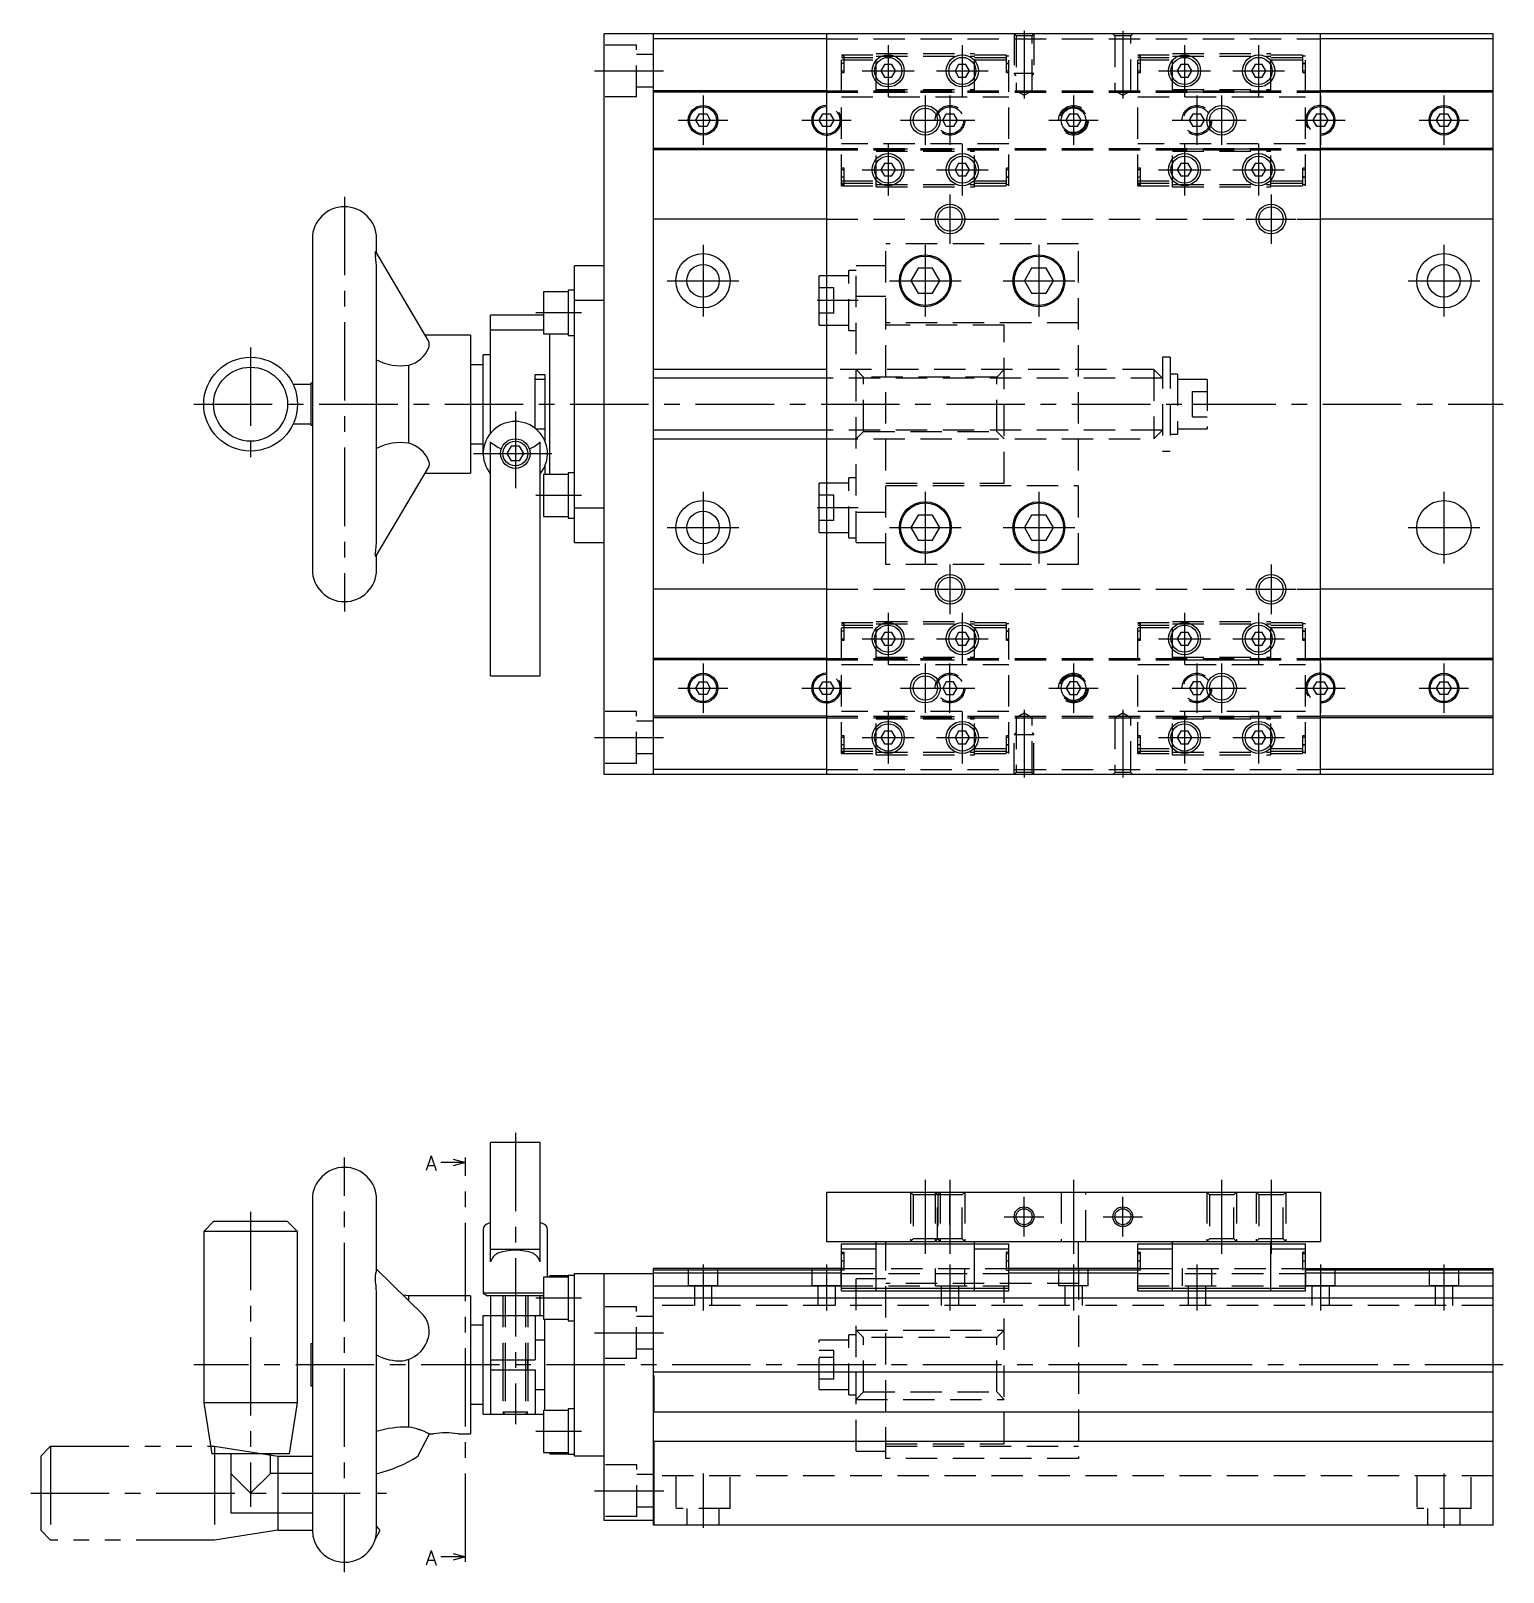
# Model space of a CAD drawing. Extents: x -2 to 505, y -8 to 320.
# Drawn here: x 206.9 to 505, y 8 to 320.2 of the extents above; entities that cross this region are included whole.
import ezdxf

# ---------------------------------------------------------------- set-up
doc = ezdxf.new("R2010")
doc.units = 0
doc.header["$LTSCALE"] = 0.5
for name, pattern in [('CENTER', [50.8, 31.75, -6.35, 6.35, -6.35]), ('DASHED', [19.05, 12.7, -6.35]), ('PHANTOM', [63.5, 31.75, -6.35, 6.35, -6.35, 6.35, -6.35])]:
    doc.linetypes.add(name, pattern=pattern)
for name, color, linetype in [('MSM_CENTER', 1, 'CENTER'), ('MSM_CONTINUOUS', 7, 'CONTINUOUS'), ('MSM_DASHED', 4, 'DASHED'), ('MSM_IMAGINARY', 6, 'PHANTOM'), ('MSM_NARROW', 5, 'CONTINUOUS'), ('MSM_PART_NUMBER', 7, 'CONTINUOUS')]:
    doc.layers.add(name, color=color, linetype=linetype)
doc.styles.get("Standard").update_dxf_attribs({"font": 'txt.shx', "height": 3, "bigfont": 'bigfont.shx'})

msp = doc.modelspace()

# ---------------------------------------------------------------- linework, layer by layer
at = {"layer": 'MSM_CENTER'}
for p, q in [((408, 320.2), (408, 306.52)), ((428, 320.2), (428, 306.52)), ((380.5, 317.33), (380.5, 306.83)), ((395.5, 317.33), (395.5, 306.83)), ((440.5, 317.33), (440.5, 306.83)), ((455.5, 317.33), (455.5, 306.83)), ((371.58, 313.58), (371.03, 313.58)), ((404.98, 313.58), (404.43, 313.58)), ((431.58, 313.58), (431.03, 313.58)), ((464.98, 313.58), (464.43, 313.58)), ((321, 312.08), (335, 312.08)), ((375.25, 312.08), (385.75, 312.08)), ((390.25, 312.08), (400.75, 312.08)), ((435.25, 312.08), (445.75, 312.08)), ((450.25, 312.08), (460.75, 312.08)), ((343, 307.08), (343, 297.08)), ((368, 307.08), (368, 297.08)), ((388, 307.08), (388, 297.08)), ((393, 307.08), (393, 297.08)), ((418, 307.08), (418, 297.08)), ((443, 307.08), (443, 297.08)), ((448, 307.08), (448, 297.08)), ((468, 307.08), (468, 297.08)), ((493, 307.08), (493, 297.08)), ((338, 302.08), (348, 302.08)), ((363, 302.08), (373, 302.08)), ((383, 302.08), (398, 302.08)), ((413, 302.08), (423, 302.08)), ((438, 302.08), (453, 302.08)), ((463, 302.08), (473, 302.08)), ((488, 302.08), (498, 302.08)), ((380.5, 297.33), (380.5, 286.83)), ((395.5, 297.33), (395.5, 286.83)), ((440.5, 297.33), (440.5, 286.83)), ((455.5, 297.33), (455.5, 286.83)), ((371.58, 290.58), (371.03, 290.58)), ((375.25, 292.08), (385.75, 292.08)), ((390.25, 292.08), (400.75, 292.08)), ((404.98, 290.58), (404.43, 290.58)), ((431.58, 290.58), (431.03, 290.58)), ((435.25, 292.08), (445.75, 292.08)), ((450.25, 292.08), (460.75, 292.08)), ((464.98, 290.58), (464.43, 290.58)), ((270.4, 286.58), (270.4, 202.58)), ((393, 287.08), (393, 277.08)), ((458, 287.08), (458, 277.08)), ((388, 282.08), (398, 282.08)), ((453, 282.08), (463, 282.08)), ((343, 276.83), (343, 262.33)), ((388, 276.83), (388, 262.33)), ((411, 276.83), (411, 262.33)), ((493, 276.83), (493, 262.33)), ((335.75, 269.58), (350.25, 269.58)), ((380.75, 269.58), (395.25, 269.58)), ((403.75, 269.58), (418.25, 269.58)), ((485.75, 269.58), (500.25, 269.58)), ((374.38, 265.58), (366.13, 265.58)), ((318.41, 263.08), (309.15, 263.08)), ((251.4, 256.08), (251.4, 233.08)), ((239.9, 244.58), (505, 244.58)), ((305, 243.08), (305, 227.58)), ((296.5, 234.58), (314, 234.58)), ((318.41, 226.08), (309.15, 226.08)), ((343, 226.83), (343, 212.33)), ((388, 226.83), (388, 212.33)), ((411, 226.83), (411, 212.33)), ((493, 226.83), (493, 212.33)), ((374.38, 223.58), (366.13, 223.58)), ((335.75, 219.58), (350.25, 219.58)), ((380.75, 219.58), (395.25, 219.58)), ((403.75, 219.58), (418.25, 219.58)), ((485.75, 219.58), (500.25, 219.58)), ((393, 212.08), (393, 202.08)), ((458, 212.08), (458, 202.08)), ((388, 207.08), (398, 207.08)), ((453, 207.08), (463, 207.08)), ((380.5, 202.33), (380.5, 191.83)), ((395.5, 202.33), (395.5, 191.83)), ((440.5, 202.33), (440.5, 191.83)), ((455.5, 202.33), (455.5, 191.83)), ((371.58, 198.58), (371.03, 198.58)), ((375.25, 197.08), (385.75, 197.08)), ((390.25, 197.08), (400.75, 197.08)), ((404.98, 198.58), (404.43, 198.58)), ((431.58, 198.58), (431.03, 198.58)), ((435.25, 197.08), (445.75, 197.08)), ((450.25, 197.08), (460.75, 197.08)), ((464.98, 198.58), (464.43, 198.58)), ((343, 192.08), (343, 182.08)), ((368, 192.08), (368, 182.08)), ((388, 192.08), (388, 182.08)), ((393, 182.08), (393, 192.08)), ((418, 192.08), (418, 182.08)), ((443, 192.08), (443, 182.08)), ((448, 192.08), (448, 182.08)), ((468, 192.08), (468, 182.08)), ((493, 192.08), (493, 182.08)), ((338, 187.08), (348, 187.08)), ((363, 187.08), (373, 187.08)), ((383, 187.08), (398, 187.08)), ((413, 187.08), (423, 187.08)), ((438, 187.08), (453, 187.08)), ((463, 187.08), (473, 187.08)), ((488, 187.08), (498, 187.08)), ((380.5, 182.33), (380.5, 171.83)), ((395.5, 182.33), (395.5, 171.83)), ((408, 182.64), (408, 168.96)), ((428, 182.64), (428, 168.96)), ((440.5, 182.33), (440.5, 171.83)), ((455.5, 182.33), (455.5, 171.83)), ((321, 177.08), (335, 177.08)), ((371.58, 175.58), (371.03, 175.58)), ((375.25, 177.08), (385.75, 177.08)), ((390.25, 177.08), (400.75, 177.08)), ((404.98, 175.58), (404.43, 175.58)), ((431.58, 175.58), (431.03, 175.58)), ((435.25, 177.08), (445.75, 177.08)), ((450.25, 177.08), (460.75, 177.08)), ((464.98, 175.58), (464.43, 175.58)), ((305, 97), (305, 38)), ((270.4, 8), (270.4, 92)), ((294.9, 12.08), (294.9, 90)), ((388, 87.5), (388, 72.5)), ((393, 87.5), (393, 72.5)), ((418, 87.5), (418, 72.5)), ((448, 87.5), (448, 72.5)), ((458, 87.5), (458, 72.5)), ((408, 76), (408, 84)), ((428, 76), (428, 84)), ((251.4, 81), (251.4, 21.25)), ((404, 80), (412, 80)), ((424, 80), (432, 80)), ((343, 70.32), (343, 60.98)), ((368, 70.32), (368, 60.98)), ((371.58, 71), (371.03, 71)), ((393, 70.32), (393, 60.98)), ((404.98, 71), (404.43, 71)), ((418, 70.32), (418, 60.98)), ((431.58, 71), (431.03, 71)), ((443, 70.32), (443, 60.98)), ((464.98, 71), (464.43, 71)), ((468, 70.32), (468, 60.98)), ((493, 70.32), (493, 60.98)), ((318.41, 63.5), (309.15, 63.5)), ((321, 56.5), (335, 56.5)), ((505, 50), (239.9, 50)), ((318.41, 36.5), (309.15, 36.5)), ((343, 28), (343, 17)), ((493, 28), (493, 17)), ((206.9, 24), (278.9, 24)), ((321, 24.5), (335.05, 24.5))]:
    msp.add_line(p, q, dxfattribs=at)
at = {"layer": 'MSM_CONTINUOUS'}
for p, q in [((333, 319.58), (323, 319.58)), ((323, 169.58), (323, 319.58)), ((333, 169.58), (333, 319.58)), ((333, 319.53), (333.05, 319.53)), ((368, 318.58), (333, 318.58)), ((503, 319.58), (333.05, 319.58)), ((333.05, 319.58), (333.05, 319.53)), ((368, 319.58), (368, 169.58)), ((468, 169.58), (468, 319.58)), ((503, 318.58), (468, 318.58)), ((503, 169.58), (503, 319.58)), ((379.76, 313.36), (379.03, 312.08)), ((381.24, 313.36), (379.76, 313.36)), ((381.98, 312.08), (381.24, 313.36)), ((394.76, 313.36), (394.03, 312.08)), ((396.24, 313.36), (394.76, 313.36)), ((396.98, 312.08), (396.24, 313.36)), ((439.76, 313.36), (439.03, 312.08)), ((441.24, 313.36), (439.76, 313.36)), ((441.98, 312.08), (441.24, 313.36)), ((454.76, 313.36), (454.03, 312.08)), ((456.24, 313.36), (454.76, 313.36)), ((456.98, 312.08), (456.24, 313.36)), ((379.03, 312.08), (379.76, 310.8)), ((379.76, 310.8), (381.24, 310.8)), ((381.24, 310.8), (381.98, 312.08)), ((394.03, 312.08), (394.76, 310.8)), ((394.76, 310.8), (396.24, 310.8)), ((396.24, 310.8), (396.98, 312.08)), ((439.03, 312.08), (439.76, 310.8)), ((439.76, 310.8), (441.24, 310.8)), ((441.24, 310.8), (441.98, 312.08)), ((454.03, 312.08), (454.76, 310.8)), ((454.76, 310.8), (456.24, 310.8)), ((456.24, 310.8), (456.98, 312.08)), ((368, 308.08), (333, 308.08)), ((368, 307.78), (333, 307.78)), ((503, 308.08), (468, 308.08)), ((502.95, 307.78), (468, 307.78)), ((502.95, 296.08), (502.95, 308.08)), ((341.53, 302.08), (342.26, 303.36)), ((342.26, 303.36), (343.74, 303.36)), ((343.74, 303.36), (344.48, 302.08)), ((366.53, 302.08), (367.26, 303.36)), ((367.26, 303.36), (368, 303.36)), ((416.53, 302.08), (417.26, 303.36)), ((417.26, 303.36), (418.74, 303.36)), ((418.74, 303.36), (419.48, 302.08)), ((468, 303.36), (468.74, 303.36)), ((468.74, 303.36), (469.48, 302.08)), ((491.53, 302.08), (492.26, 303.36)), ((492.26, 303.36), (493.74, 303.36)), ((493.74, 303.36), (494.48, 302.08)), ((342.26, 300.8), (341.53, 302.08)), ((343.74, 300.8), (342.26, 300.8)), ((344.48, 302.08), (343.74, 300.8)), ((367.26, 300.8), (366.53, 302.08)), ((368, 300.8), (367.26, 300.8)), ((417.26, 300.8), (416.53, 302.08)), ((418.74, 300.8), (417.26, 300.8)), ((419.48, 302.08), (418.74, 300.8)), ((468.74, 300.8), (468, 300.8)), ((469.48, 302.08), (468.74, 300.8)), ((492.26, 300.8), (491.53, 302.08)), ((493.74, 300.8), (492.26, 300.8)), ((494.48, 302.08), (493.74, 300.8)), ((368, 296.38), (333, 296.38)), ((368, 296.08), (333, 296.08)), ((502.95, 296.38), (468, 296.38)), ((502.95, 296.08), (468, 296.08)), ((379.76, 293.36), (379.03, 292.08)), ((379.03, 292.08), (379.76, 290.8)), ((381.24, 293.36), (379.76, 293.36)), ((379.76, 290.8), (381.24, 290.8)), ((381.98, 292.08), (381.24, 293.36)), ((381.24, 290.8), (381.98, 292.08)), ((394.76, 293.36), (394.03, 292.08)), ((394.03, 292.08), (394.76, 290.8)), ((396.24, 293.36), (394.76, 293.36)), ((394.76, 290.8), (396.24, 290.8)), ((396.98, 292.08), (396.24, 293.36)), ((396.24, 290.8), (396.98, 292.08)), ((439.76, 293.36), (439.03, 292.08)), ((439.03, 292.08), (439.76, 290.8)), ((441.24, 293.36), (439.76, 293.36)), ((439.76, 290.8), (441.24, 290.8)), ((441.98, 292.08), (441.24, 293.36)), ((441.24, 290.8), (441.98, 292.08)), ((454.76, 293.36), (454.03, 292.08)), ((454.03, 292.08), (454.76, 290.8)), ((456.24, 293.36), (454.76, 293.36)), ((454.76, 290.8), (456.24, 290.8)), ((456.98, 292.08), (456.24, 293.36)), ((456.24, 290.8), (456.98, 292.08)), ((368, 282.08), (333, 282.08)), ((503, 282.08), (468, 282.08)), ((263.9, 278.08), (263.9, 211.08)), ((276.9, 275.18), (276.9, 278.08)), ((287.4, 257.44), (276.81, 275.34)), ((276.9, 217.11), (276.9, 272.05)), ((317, 216.58), (317, 272.58)), ((323, 272.58), (317, 272.58)), ((386.54, 272.12), (385.07, 269.58)), ((389.47, 272.12), (386.54, 272.12)), ((390.94, 269.58), (389.47, 272.12)), ((409.54, 272.12), (408.07, 269.58)), ((412.47, 272.12), (409.54, 272.12)), ((413.94, 269.58), (412.47, 272.12)), ((366.5, 260.58), (366.5, 270.58)), ((368, 270.58), (366.5, 270.58)), ((385.07, 269.58), (386.54, 267.04)), ((389.47, 267.04), (390.94, 269.58)), ((408.07, 269.58), (409.54, 267.04)), ((412.47, 267.04), (413.94, 269.58)), ((310.7, 267.33), (310.7, 258.83)), ((315.7, 267.33), (310.7, 267.33)), ((315.7, 267.68), (315.7, 258.48)), ((317, 267.68), (315.7, 267.68)), ((323, 265.6), (317, 265.6)), ((386.54, 267.04), (389.47, 267.04)), ((409.54, 267.04), (412.47, 267.04)), ((300, 238.74), (300, 262.58)), ((310.7, 262.58), (300, 262.58)), ((310.7, 259.55), (300, 259.55)), ((366.5, 260.58), (368, 260.58)), ((295.9, 258.58), (286.72, 258.58)), ((295.9, 258.58), (295.9, 230.58)), ((310.7, 258.83), (315.7, 258.83)), ((312, 230.33), (312, 258.83)), ((315.7, 258.48), (317, 258.48)), ((298.5, 234.58), (298.5, 254.58)), ((300, 254.58), (298.5, 254.58)), ((283.4, 252.48), (283.4, 236.69)), ((298.5, 252.58), (295.9, 252.58)), ((309, 239.71), (309, 250.58)), ((309, 250.58), (311, 250.58)), ((311, 250.58), (311, 237.08)), ((368, 251.58), (333, 251.58)), ((263.6, 248.58), (260.02, 248.58)), ((263.6, 248.83), (263.6, 240.33)), ((263.9, 248.83), (263.6, 248.83)), ((311, 249.58), (309, 249.58)), ((260.02, 240.58), (263.6, 240.58)), ((263.6, 240.33), (263.9, 240.33)), ((309.16, 239.58), (311, 239.58)), ((333, 237.58), (368, 237.58)), ((295.9, 236.58), (298.5, 236.58)), ((300, 189.58), (300, 236.92)), ((304.14, 236.08), (303.27, 234.58)), ((303.27, 234.58), (304.14, 233.08)), ((305.87, 236.08), (304.14, 236.08)), ((306.74, 234.58), (305.87, 236.08)), ((305.87, 233.08), (306.74, 234.58)), ((310, 189.58), (310, 236.92)), ((276.81, 213.83), (287.4, 231.73)), ((305.87, 233.08), (304.14, 233.08)), ((311, 232.08), (311, 230.33)), ((286.72, 230.58), (295.9, 230.58)), ((310.7, 230.33), (310.7, 221.83)), ((315.7, 230.33), (310.7, 230.33)), ((315.7, 230.68), (315.7, 221.48)), ((317, 230.68), (315.7, 230.68)), ((366.5, 218.58), (366.5, 228.58)), ((368, 228.58), (366.5, 228.58)), ((310.7, 221.83), (315.7, 221.83)), ((317, 223.56), (323, 223.56)), ((386.54, 222.12), (385.07, 219.58)), ((389.47, 222.12), (386.54, 222.12)), ((390.94, 219.58), (389.47, 222.12)), ((409.54, 222.12), (408.07, 219.58)), ((412.47, 222.12), (409.54, 222.12)), ((413.94, 219.58), (412.47, 222.12)), ((315.7, 221.48), (317, 221.48)), ((366.5, 218.58), (368, 218.58)), ((385.07, 219.58), (386.54, 217.04)), ((389.47, 217.04), (390.94, 219.58)), ((408.07, 219.58), (409.54, 217.04)), ((412.47, 217.04), (413.94, 219.58)), ((317, 216.58), (323, 216.58)), ((386.54, 217.04), (389.47, 217.04)), ((409.54, 217.04), (412.47, 217.04)), ((276.9, 211.08), (276.9, 213.99)), ((368, 207.08), (333, 207.08)), ((503, 207.08), (468, 207.08)), ((379.76, 198.36), (379.03, 197.08)), ((379.03, 197.08), (379.76, 195.8)), ((381.24, 198.36), (379.76, 198.36)), ((381.98, 197.08), (381.24, 198.36)), ((381.24, 195.8), (381.98, 197.08)), ((394.76, 198.36), (394.03, 197.08)), ((394.03, 197.08), (394.76, 195.8)), ((396.24, 198.36), (394.76, 198.36)), ((396.98, 197.08), (396.24, 198.36)), ((396.24, 195.8), (396.98, 197.08)), ((439.76, 198.36), (439.03, 197.08)), ((439.03, 197.08), (439.76, 195.8)), ((441.24, 198.36), (439.76, 198.36)), ((441.98, 197.08), (441.24, 198.36)), ((441.24, 195.8), (441.98, 197.08)), ((454.76, 198.36), (454.03, 197.08)), ((454.03, 197.08), (454.76, 195.8)), ((456.24, 198.36), (454.76, 198.36)), ((456.98, 197.08), (456.24, 198.36)), ((456.24, 195.8), (456.98, 197.08)), ((379.76, 195.8), (381.24, 195.8)), ((394.76, 195.8), (396.24, 195.8)), ((439.76, 195.8), (441.24, 195.8)), ((454.76, 195.8), (456.24, 195.8)), ((368, 193.08), (333, 193.08)), ((368, 192.78), (333, 192.78)), ((502.95, 193.08), (468, 193.08)), ((502.95, 192.78), (468, 192.78)), ((502.95, 181.08), (502.95, 193.08)), ((300, 189.58), (310, 189.58)), ((341.53, 187.08), (342.26, 188.36)), ((342.26, 188.36), (343.74, 188.36)), ((343.74, 188.36), (344.48, 187.08)), ((366.53, 187.08), (367.26, 188.36)), ((367.26, 188.36), (368, 188.36)), ((417.26, 188.36), (416.53, 187.08)), ((418.74, 188.36), (417.26, 188.36)), ((419.48, 187.08), (418.74, 188.36)), ((468, 188.36), (468.74, 188.36)), ((468.74, 188.36), (469.48, 187.08)), ((491.53, 187.08), (492.26, 188.36)), ((492.26, 188.36), (493.74, 188.36)), ((493.74, 188.36), (494.48, 187.08)), ((342.26, 185.8), (341.53, 187.08)), ((343.74, 185.8), (342.26, 185.8)), ((344.48, 187.08), (343.74, 185.8)), ((367.26, 185.8), (366.53, 187.08)), ((368, 185.8), (367.26, 185.8)), ((416.53, 187.08), (417.26, 185.8)), ((417.26, 185.8), (418.74, 185.8)), ((418.74, 185.8), (419.48, 187.08)), ((468.74, 185.8), (468, 185.8)), ((469.48, 187.08), (468.74, 185.8)), ((492.26, 185.8), (491.53, 187.08)), ((493.74, 185.8), (492.26, 185.8)), ((494.48, 187.08), (493.74, 185.8)), ((368, 181.38), (333, 181.38)), ((368, 181.08), (333, 181.08)), ((502.95, 181.38), (468, 181.38)), ((503, 181.08), (468, 181.08)), ((379.76, 178.36), (379.03, 177.08)), ((381.24, 178.36), (379.76, 178.36)), ((381.98, 177.08), (381.24, 178.36)), ((394.76, 178.36), (394.03, 177.08)), ((396.24, 178.36), (394.76, 178.36)), ((396.98, 177.08), (396.24, 178.36)), ((439.76, 178.36), (439.03, 177.08)), ((441.24, 178.36), (439.76, 178.36)), ((441.98, 177.08), (441.24, 178.36)), ((454.76, 178.36), (454.03, 177.08)), ((456.24, 178.36), (454.76, 178.36)), ((456.98, 177.08), (456.24, 178.36)), ((379.03, 177.08), (379.76, 175.8)), ((379.76, 175.8), (381.24, 175.8)), ((381.24, 175.8), (381.98, 177.08)), ((394.03, 177.08), (394.76, 175.8)), ((394.76, 175.8), (396.24, 175.8)), ((396.24, 175.8), (396.98, 177.08)), ((439.03, 177.08), (439.76, 175.8)), ((439.76, 175.8), (441.24, 175.8)), ((441.24, 175.8), (441.98, 177.08)), ((454.03, 177.08), (454.76, 175.8)), ((454.76, 175.8), (456.24, 175.8)), ((456.24, 175.8), (456.98, 177.08)), ((333, 169.58), (323, 169.58)), ((368, 170.58), (333, 170.58)), ((333.05, 169.63), (333, 169.63)), ((333.05, 169.63), (333.05, 169.58)), ((503, 169.58), (333.05, 169.58)), ((503, 170.58), (468, 170.58)), ((300, 70.86), (300, 95)), ((310, 95), (300, 95)), ((310, 70.86), (310, 95)), ((368, 85), (368, 75)), ((368, 85), (468, 85)), ((468, 85), (468, 75)), ((263.9, 83.5), (263.9, 16.5)), ((276.9, 69.17), (276.9, 83.5)), ((243.9, 79), (241.9, 77)), ((258.9, 79), (243.9, 79)), ((260.9, 77), (258.9, 79)), ((260.9, 77), (241.9, 77)), ((241.9, 77), (241.9, 42.33)), ((260.9, 42.33), (260.9, 77)), ((298.5, 77.37), (298.5, 64.5)), ((311.5, 67.75), (311.5, 77.37)), ((368, 75), (468, 75)), ((378.05, 65), (378.05, 75)), ((397.95, 65), (397.95, 75)), ((419, 69.5), (419, 75)), ((438.05, 65), (438.05, 75)), ((457.95, 65), (457.95, 75)), ((300, 73.42), (310, 73.42)), ((371.05, 74.5), (404.95, 74.5)), ((371.05, 65), (371.05, 74.5)), ((371.05, 73.5), (378.05, 73.5)), ((371.05, 72.8), (371.55, 72.8)), ((371.55, 72.5), (371.05, 72.5)), ((371.55, 69.2), (371.55, 72.8)), ((397.95, 73.5), (404.95, 73.5)), ((404.45, 69.2), (404.45, 72.8)), ((404.95, 72.8), (404.45, 72.8)), ((404.95, 72.5), (404.45, 72.5)), ((404.95, 65), (404.95, 74.5)), ((431.05, 65), (431.05, 74.5)), ((431.05, 74.5), (464.95, 74.5)), ((431.05, 73.5), (438.05, 73.5)), ((431.05, 72.8), (431.55, 72.8)), ((431.55, 72.5), (431.05, 72.5)), ((431.55, 69.2), (431.55, 72.8)), ((457.95, 73.5), (464.95, 73.5)), ((464.95, 72.8), (464.45, 72.8)), ((464.45, 69.2), (464.45, 72.8)), ((464.95, 72.5), (464.45, 72.5)), ((464.95, 65), (464.95, 74.5)), ((286.33, 60.15), (276.9, 69.35)), ((333, 17.5), (333, 69.5)), ((371.55, 69.5), (333, 69.5)), ((371.55, 69.2), (333, 69.2)), ((371.55, 69.2), (371.05, 69.2)), ((431.55, 69.5), (404.45, 69.5)), ((404.45, 69.2), (404.95, 69.2)), ((431.05, 69.2), (404.95, 69.2)), ((431.55, 69.2), (431.05, 69.2)), ((464.45, 69.5), (502.95, 69.5)), ((502.95, 69.2), (464.95, 69.2)), ((502.95, 63.5), (502.95, 69.5)), ((315.7, 67.75), (310.7, 67.75)), ((310.7, 67.75), (310.7, 59.25)), ((312, 67.75), (312, 68)), ((315.7, 68), (312, 68)), ((317, 68.1), (315.7, 68.1)), ((315.7, 68.1), (315.7, 58.9)), ((317, 68.5), (333, 68.5)), ((317, 31.5), (317, 68.5)), ((323, 18.5), (323, 68.5)), ((371.05, 68.55), (333, 68.55)), ((371.05, 65.95), (333, 65.95)), ((431.05, 68.55), (404.95, 68.55)), ((502.95, 68.55), (464.95, 68.55)), ((502.95, 65.95), (464.95, 65.95)), ((276.9, 16.62), (276.9, 64.2)), ((283.4, 64), (282.29, 64.1)), ((295.9, 64), (283.4, 64)), ((283.4, 64), (283.4, 63.01)), ((295.9, 64), (295.9, 36)), ((310.7, 64.5), (298.5, 64.5)), ((298.5, 64.5), (299.37, 64)), ((310.64, 64), (299.37, 64)), ((300, 64), (300, 40)), ((310, 60), (310, 64)), ((310.64, 64), (310.7, 64.04)), ((503, 63.5), (333, 63.5)), ((371.05, 65.5), (404.95, 65.5)), ((371.05, 65), (404.95, 65)), ((431.05, 65.5), (464.95, 65.5)), ((431.05, 65), (464.95, 65)), ((503, 17.5), (503, 63.5)), ((298.5, 60), (310.7, 60)), ((298.5, 40), (298.5, 60)), ((309, 60), (309, 51)), ((298.5, 58), (295.9, 58)), ((310.7, 59.25), (315.7, 59.25)), ((311, 40.75), (311, 59.25)), ((315.7, 58.9), (317, 58.9)), ((263.9, 54.25), (263.6, 54.25)), ((263.6, 54.25), (263.6, 45.75)), ((311, 55), (309, 55)), ((283.4, 51.06), (283.4, 37.38)), ((300, 51), (309, 51)), ((302.5, 51), (302.5, 49)), ((302.5, 51), (302.5, 49)), ((307.5, 49), (307.5, 51)), ((307.5, 51), (307.5, 49)), ((300, 49), (309, 49)), ((309, 49), (309, 40)), ((503, 48.5), (333, 48.5)), ((333.05, 47.81), (333, 47.81)), ((333.05, 47.81), (333.05, 40.5)), ((263.6, 45.75), (263.9, 45.75)), ((309, 45), (311, 45)), ((260.9, 42.33), (241.9, 42.33)), ((241.9, 42.33), (243.52, 32)), ((259.29, 32), (260.9, 42.33)), ((295.9, 42), (298.5, 42)), ((315.7, 40.75), (310.7, 40.75)), ((310.7, 40.75), (310.7, 32.25)), ((317, 41.1), (315.7, 41.1)), ((315.7, 41.1), (315.7, 31.9)), ((298.5, 40), (310.7, 40)), ((333, 40.5), (503, 40.5)), ((285.28, 31.49), (287.59, 36)), ((287.57, 36), (288.4, 36)), ((293.4, 36), (295.9, 36)), ((503, 34.5), (333, 34.5)), ((333.05, 34.5), (333.05, 17.5)), ((259.29, 32), (243.52, 32)), ((247.4, 32), (247.4, 20)), ((255.4, 28), (255.4, 32)), ((310.7, 32.25), (315.7, 32.25)), ((312, 32), (312, 32.25)), ((312, 32), (315.7, 32)), ((315.7, 31.9), (317, 31.9)), ((323, 31.5), (317, 31.5)), ((247.4, 28), (251.4, 24)), ((251.4, 24), (255.4, 28)), ((263.9, 28), (255.4, 28)), ((247.4, 20), (263.9, 20)), ((276.62, 14.6), (277.6, 16.51)), ((333, 18.5), (323, 18.5)), ((503, 17.5), (333, 17.5))]:
    msp.add_line(p, q, dxfattribs=at)
for centre, radius in [((380.5, 312.08), 3.25), ((395.5, 312.08), 3.25), ((440.5, 312.08), 3.25), ((455.5, 312.08), 3.25), ((380.5, 312.08), 2.75), ((395.5, 312.08), 2.75), ((440.5, 312.08), 2.75), ((455.5, 312.08), 2.75), ((343, 302.08), 3), ((343, 302.08), 2.75), ((388, 302.08), 2.46), ((418, 302.08), 2.5), ((448, 302.08), 2.46), ((493, 302.08), 3), ((493, 302.08), 2.75), ((380.5, 292.08), 3.25), ((380.5, 292.08), 2.75), ((395.5, 292.08), 3.25), ((395.5, 292.08), 2.75), ((440.5, 292.08), 3.25), ((440.5, 292.08), 2.75), ((455.5, 292.08), 3.25), ((455.5, 292.08), 2.75), ((393, 282.08), 2.46), ((458, 282.08), 2.46), ((343, 269.58), 5.5), ((388, 269.58), 5.25), ((411, 269.58), 5.25), ((493, 269.58), 5.5), ((343, 269.58), 3.3), ((388, 269.58), 5), ((411, 269.58), 5), ((493, 269.58), 3.3), ((251.4, 244.58), 9.5), ((251.4, 244.58), 7.5), ((305, 234.58), 3), ((305, 234.58), 2.5), ((343, 219.58), 5.5), ((388, 219.58), 5.25), ((411, 219.58), 5.25), ((493, 219.58), 5.5), ((343, 219.58), 3.3), ((388, 219.58), 5), ((411, 219.58), 5), ((393, 207.08), 2.46), ((458, 207.08), 2.46), ((380.5, 197.08), 3.25), ((380.5, 197.08), 2.75), ((395.5, 197.08), 3.25), ((395.5, 197.08), 2.75), ((440.5, 197.08), 3.25), ((440.5, 197.08), 2.75), ((455.5, 197.08), 3.25), ((455.5, 197.08), 2.75), ((343, 187.08), 3), ((343, 187.08), 2.75), ((388, 187.08), 2.46), ((418, 187.08), 2.5), ((448, 187.08), 2.46), ((493, 187.08), 3), ((493, 187.08), 2.75), ((380.5, 177.08), 3.25), ((380.5, 177.08), 2.75), ((395.5, 177.08), 3.25), ((395.5, 177.08), 2.75), ((440.5, 177.08), 3.25), ((440.5, 177.08), 2.75), ((455.5, 177.08), 3.25), ((455.5, 177.08), 2.75), ((408, 80), 1.62), ((428, 80), 1.62)]:
    msp.add_circle(centre, radius, dxfattribs=at)
for centre, radius, start, end in [((368, 302.08), 3, 90, 270), ((368, 302.08), 2.75, 90, 270), ((468, 302.08), 3, 270, 90), ((468, 302.08), 2.75, 270, 90), ((270.4, 278.08), 6.5, 0, 180), ((276.73, 275.35), 0.105, 119.5237, 192.7518), ((280.44, 275.25), 3.82, 178.9565, 191.624), ((276.68, 275.3), 0.137, 15.5371, 88.8315), ((260.48, 271.94), 16.42, 0.3761, 8.9123), ((285.76, 256.64), 1.82, 339.2395, 26.0668), ((281.74, 262.71), 10.36, 242.071, 279.2121), ((281.84, 258.39), 6.12, 284.838, 336.9554), ((305, 234.58), 6.5, 320.2849, 219.7151), ((281.78, 226.27), 10.54, 81.1232, 117.5922), ((281.83, 230.79), 6.1, 23.179, 75.0593), ((304.86, 242.19), 7.17, 227.3401, 247.8909), ((305.15, 242.19), 7.17, 292.1091, 312.6599), ((285.93, 232.5), 1.66, 332.1502, 24.6074), ((254.97, 217.58), 21.94, 350.9015, 358.8001), ((277.22, 213.98), 0.605, 166.8529, 201.0635), ((276.69, 213.89), 0.132, 255.0898, 332.3351), ((270.4, 211.08), 6.5, 180, 0), ((368, 187.08), 3, 90, 270), ((368, 187.08), 2.75, 90, 270), ((468, 187.08), 3, 270, 90), ((468, 187.08), 2.75, 270, 90), ((270.4, 83.5), 6.5, 0, 180), ((299.8, 77.37), 1.3, 104.5706, 180), ((305, 57.36), 21.97, 103.1548, 104.5706), ((305, 57.36), 21.97, 75.4294, 76.8452), ((310.2, 77.37), 1.3, 0, 75.4294), ((302.72, 70.07), 2.83, 117.0443, 163.788), ((305.01, 62.46), 10.74, 70.5029, 109.4376), ((307.36, 70.14), 2.74, 15.2925, 63.2952), ((274.1, 69.44), 2.82, 337.8795, 354.6284), ((279.54, 67.64), 2.93, 165.4627, 189.7259), ((252.62, 63.65), 24.29, 1.2949, 8.2757), ((282.5, 56.82), 5.07, 337.2192, 41.0113), ((281.37, 56.95), 6.18, 277.675, 340.2091), ((281.53, 60.2), 9.39, 240.4048, 274.0424), ((282.9, 16.83), 20.56, 88.5832, 106.9784), ((281.14, 23.5), 14.07, 62.7193, 80.7314), ((281.33, 24.14), 13.41, 62.2393, 81.0895), ((290.9, 22.22), 14, 79.7135, 100.2865), ((270.49, 54.75), 27.56, 283.4615, 302.4639), ((270.4, 16.5), 6.5, 180, 342.9891), ((269.43, 16.64), 7.48, 344.0942, 359.8778), ((257.08, 0.05), 26.29, 38.7334, 41.0812)]:
    msp.add_arc(centre, radius, start, end, dxfattribs=at)
at = {"layer": 'MSM_DASHED'}
for p, q in [((368, 318.58), (468, 318.58)), ((406, 319.58), (406.38, 319.2)), ((406, 319.58), (406, 311.58)), ((406.38, 319.2), (406.38, 308.08)), ((409.62, 319.2), (406.38, 319.2)), ((409.62, 319.2), (410, 319.58)), ((409.62, 308.08), (409.62, 319.2)), ((410, 319.58), (410, 311.58)), ((426, 319.58), (426.38, 319.2)), ((426.38, 319.2), (426.38, 308.08)), ((429.62, 319.2), (426.38, 319.2)), ((429.62, 319.2), (430, 319.58)), ((429.62, 308.08), (429.62, 319.2)), ((329.53, 317.33), (322.93, 317.33)), ((329.53, 306.83), (329.53, 317.33)), ((332.93, 315.38), (329.53, 315.38)), ((371.05, 288.83), (371.05, 315.33)), ((371.05, 315.33), (378.05, 315.33)), ((371.55, 311.78), (371.55, 315.33)), ((378.05, 315.58), (397.95, 315.58)), ((378.05, 307.83), (378.05, 315.58)), ((397.95, 307.83), (397.95, 315.58)), ((397.95, 315.33), (404.95, 315.33)), ((404.45, 311.78), (404.45, 315.33)), ((404.95, 288.83), (404.95, 315.33)), ((431.05, 315.33), (438.05, 315.33)), ((431.05, 288.83), (431.05, 315.33)), ((431.55, 311.78), (431.55, 315.33)), ((438.05, 315.58), (457.95, 315.58)), ((438.05, 307.83), (438.05, 315.58)), ((457.95, 307.83), (457.95, 315.58)), ((457.95, 315.33), (464.95, 315.33)), ((464.45, 311.78), (464.45, 315.33)), ((464.95, 288.83), (464.95, 315.33)), ((371.55, 315.08), (371.05, 315.08)), ((371.05, 314.83), (378.05, 314.83)), ((371.05, 314.33), (378.05, 314.33)), ((371.55, 313.58), (371.05, 313.58)), ((378.05, 315.08), (397.95, 315.08)), ((397.95, 314.83), (404.95, 314.83)), ((397.95, 314.33), (404.95, 314.33)), ((404.95, 315.08), (404.45, 315.08)), ((404.45, 313.58), (404.95, 313.58)), ((431.55, 315.08), (431.05, 315.08)), ((431.05, 314.83), (438.05, 314.83)), ((431.05, 314.33), (438.05, 314.33)), ((431.55, 313.58), (431.05, 313.58)), ((438.05, 315.08), (457.95, 315.08)), ((457.95, 314.83), (464.95, 314.83)), ((457.95, 314.33), (464.95, 314.33)), ((464.95, 315.08), (464.45, 315.08)), ((464.45, 313.58), (464.95, 313.58)), ((371.05, 312.08), (371.55, 312.08)), ((371.05, 311.78), (371.55, 311.78)), ((404.45, 312.08), (404.95, 312.08)), ((404.45, 311.78), (404.95, 311.78)), ((410, 311.58), (406, 311.58)), ((406.38, 311.08), (406, 311.58)), ((409.62, 311.08), (410, 311.58)), ((431.05, 312.08), (431.55, 312.08)), ((431.05, 311.78), (431.55, 311.78)), ((464.45, 312.08), (464.95, 312.08)), ((464.45, 311.78), (464.95, 311.78)), ((329.53, 306.83), (322.93, 306.83)), ((332.93, 308.78), (329.53, 308.78)), ((368, 308.08), (468, 308.08)), ((368, 307.78), (468, 307.78)), ((371.05, 306.83), (404.95, 306.83)), ((378.05, 308.33), (397.95, 308.33)), ((378.05, 307.83), (397.95, 307.83)), ((406.38, 308.08), (408, 307.15)), ((408, 307.15), (409.62, 308.08)), ((426.38, 308.08), (428, 307.15)), ((428, 307.15), (429.62, 308.08)), ((431.05, 306.83), (464.95, 306.83)), ((438.05, 308.33), (457.95, 308.33)), ((438.05, 307.83), (457.95, 307.83)), ((368, 305.23), (368, 298.93)), ((368, 303.36), (368.74, 303.36)), ((368.74, 303.36), (369.48, 302.08)), ((391.53, 302.08), (392.26, 303.36)), ((392.26, 303.36), (393.74, 303.36)), ((393.74, 303.36), (394.48, 302.08)), ((441.53, 302.08), (442.26, 303.36)), ((442.26, 303.36), (443.74, 303.36)), ((443.74, 303.36), (444.48, 302.08)), ((466.53, 302.08), (467.26, 303.36)), ((467.26, 303.36), (468, 303.36)), ((368.74, 300.8), (368, 300.8)), ((369.48, 302.08), (368.74, 300.8)), ((392.26, 300.8), (391.53, 302.08)), ((393.74, 300.8), (392.26, 300.8)), ((394.48, 302.08), (393.74, 300.8)), ((442.26, 300.8), (441.53, 302.08)), ((443.74, 300.8), (442.26, 300.8)), ((444.48, 302.08), (443.74, 300.8)), ((467.26, 300.8), (466.53, 302.08)), ((468, 300.8), (467.26, 300.8)), ((404.95, 297.33), (371.05, 297.33)), ((464.95, 297.33), (431.05, 297.33)), ((368, 296.38), (468, 296.38)), ((368, 296.08), (468, 296.08)), ((378.05, 296.33), (397.95, 296.33)), ((378.05, 288.58), (378.05, 296.33)), ((378.05, 295.83), (397.95, 295.83)), ((397.95, 288.58), (397.95, 296.33)), ((438.05, 296.33), (457.95, 296.33)), ((438.05, 288.58), (438.05, 296.33)), ((438.05, 295.83), (457.95, 295.83)), ((457.95, 288.58), (457.95, 296.33)), ((371.55, 292.38), (371.05, 292.38)), ((371.55, 292.08), (371.05, 292.08)), ((371.55, 290.58), (371.05, 290.58)), ((371.55, 288.83), (371.55, 292.38)), ((404.45, 288.83), (404.45, 292.38)), ((404.95, 292.38), (404.45, 292.38)), ((404.95, 292.08), (404.45, 292.08)), ((404.45, 290.58), (404.95, 290.58)), ((431.55, 292.38), (431.05, 292.38)), ((431.55, 292.08), (431.05, 292.08)), ((431.55, 290.58), (431.05, 290.58)), ((431.55, 288.83), (431.55, 292.38)), ((464.45, 288.83), (464.45, 292.38)), ((464.95, 292.38), (464.45, 292.38)), ((464.95, 292.08), (464.45, 292.08)), ((464.45, 290.58), (464.95, 290.58)), ((371.05, 289.83), (378.05, 289.83)), ((371.05, 289.33), (378.05, 289.33)), ((371.05, 289.08), (371.55, 289.08)), ((371.05, 288.83), (378.05, 288.83)), ((378.05, 289.08), (397.95, 289.08)), ((378.05, 288.58), (397.95, 288.58)), ((397.95, 289.83), (404.95, 289.83)), ((397.95, 289.33), (404.95, 289.33)), ((397.95, 288.83), (404.95, 288.83)), ((404.45, 289.08), (404.95, 289.08)), ((431.05, 289.83), (438.05, 289.83)), ((431.05, 289.33), (438.05, 289.33)), ((431.05, 289.08), (431.55, 289.08)), ((431.05, 288.83), (438.05, 288.83)), ((438.05, 289.08), (457.95, 289.08)), ((438.05, 288.58), (457.95, 288.58)), ((457.95, 289.83), (464.95, 289.83)), ((457.95, 289.33), (464.95, 289.33)), ((457.95, 288.83), (464.95, 288.83)), ((464.45, 289.08), (464.95, 289.08)), ((368, 282.08), (468, 282.08)), ((419, 277.08), (380, 277.08)), ((380, 212.08), (380, 277.08)), ((419, 212.08), (419, 277.08)), ((372.5, 259.48), (372.5, 271.68)), ((374, 271.68), (372.5, 271.68)), ((380, 272.58), (374, 272.58)), ((374, 216.58), (374, 272.58)), ((372.5, 270.58), (368, 270.58)), ((369.5, 268.12), (366.5, 268.12)), ((369.5, 265.58), (366.5, 265.58)), ((369.5, 263.04), (369.5, 268.12)), ((374, 266.44), (380, 266.44)), ((369.5, 263.04), (366.5, 263.04)), ((368, 260.58), (372.5, 260.58)), ((372.5, 259.48), (374, 259.48)), ((419, 261.08), (380, 261.08)), ((404, 260.58), (380, 260.58)), ((404, 228.58), (404, 260.58)), ((436, 254.08), (436, 235.08)), ((437.6, 254.08), (436, 254.08)), ((437.6, 254.08), (437.6, 235.08)), ((434.25, 251.58), (368, 251.58)), ((436, 249.83), (368, 249.83)), ((375.5, 250.08), (374, 251.58)), ((402.5, 250.08), (375.5, 250.08)), ((375.5, 239.08), (375.5, 250.08)), ((404, 251.58), (402.5, 250.08)), ((402.5, 239.08), (402.5, 250.08)), ((436, 249.83), (434.25, 251.58)), ((434.25, 251.58), (434.25, 237.58)), ((439.1, 250.68), (437.6, 250.68)), ((439.1, 250.68), (439.1, 238.48)), ((445.1, 249.58), (439.1, 249.58)), ((442.1, 247.12), (445.1, 247.12)), ((442.1, 242.04), (442.1, 247.12)), ((445.1, 249.58), (445.1, 239.58)), ((442.1, 244.58), (445.1, 244.58)), ((442.1, 242.04), (445.1, 242.04)), ((436, 239.33), (368, 239.33)), ((368, 237.58), (434.25, 237.58)), ((374, 237.58), (375.5, 239.08)), ((375.5, 239.08), (402.5, 239.08)), ((402.5, 239.08), (404, 237.58)), ((434.25, 237.58), (436, 239.33)), ((437.6, 238.48), (439.1, 238.48)), ((439.1, 239.58), (445.1, 239.58)), ((436, 235.08), (437.6, 235.08)), ((372.5, 228.58), (368, 228.58)), ((372.5, 217.48), (372.5, 229.68)), ((374, 229.68), (372.5, 229.68)), ((380, 228.58), (404, 228.58)), ((380, 228.08), (419, 228.08)), ((369.5, 226.12), (366.5, 226.12)), ((369.5, 221.04), (369.5, 226.12)), ((369.5, 223.58), (366.5, 223.58)), ((374, 222.73), (380, 222.73)), ((369.5, 221.04), (366.5, 221.04)), ((368, 218.58), (372.5, 218.58)), ((372.5, 217.48), (374, 217.48)), ((374, 216.58), (380, 216.58)), ((419, 212.08), (380, 212.08)), ((368, 207.08), (468, 207.08)), ((371.05, 200.33), (378.05, 200.33)), ((371.05, 173.83), (371.05, 200.33)), ((371.55, 200.08), (371.05, 200.08)), ((371.05, 199.83), (378.05, 199.83)), ((371.55, 196.78), (371.55, 200.33)), ((378.05, 200.58), (397.95, 200.58)), ((378.05, 192.83), (378.05, 200.58)), ((378.05, 200.08), (397.95, 200.08)), ((397.95, 192.83), (397.95, 200.58)), ((397.95, 200.33), (404.95, 200.33)), ((397.95, 199.83), (404.95, 199.83)), ((404.45, 196.78), (404.45, 200.33)), ((404.95, 200.08), (404.45, 200.08)), ((404.95, 173.83), (404.95, 200.33)), ((431.05, 200.33), (438.05, 200.33)), ((431.05, 173.83), (431.05, 200.33)), ((431.55, 200.08), (431.05, 200.08)), ((431.05, 199.83), (438.05, 199.83)), ((431.55, 196.78), (431.55, 200.33)), ((438.05, 200.58), (457.95, 200.58)), ((438.05, 192.83), (438.05, 200.58)), ((438.05, 200.08), (457.95, 200.08)), ((457.95, 192.83), (457.95, 200.58)), ((457.95, 200.33), (464.95, 200.33)), ((457.95, 199.83), (464.95, 199.83)), ((464.45, 196.78), (464.45, 200.33)), ((464.95, 200.08), (464.45, 200.08)), ((464.95, 173.83), (464.95, 200.33)), ((371.05, 199.33), (378.05, 199.33)), ((371.55, 198.58), (371.05, 198.58)), ((371.05, 197.08), (371.55, 197.08)), ((371.05, 196.78), (371.55, 196.78)), ((397.95, 199.33), (404.95, 199.33)), ((404.45, 198.58), (404.95, 198.58)), ((404.45, 197.08), (404.95, 197.08)), ((404.45, 196.78), (404.95, 196.78)), ((431.05, 199.33), (438.05, 199.33)), ((431.55, 198.58), (431.05, 198.58)), ((431.05, 197.08), (431.55, 197.08)), ((431.05, 196.78), (431.55, 196.78)), ((457.95, 199.33), (464.95, 199.33)), ((464.45, 198.58), (464.95, 198.58)), ((464.45, 197.08), (464.95, 197.08)), ((464.45, 196.78), (464.95, 196.78)), ((368, 193.08), (468, 193.08)), ((368, 192.78), (468, 192.78)), ((371.05, 191.83), (404.95, 191.83)), ((378.05, 193.33), (397.95, 193.33)), ((378.05, 192.83), (397.95, 192.83)), ((431.05, 191.83), (464.95, 191.83)), ((438.05, 193.33), (457.95, 193.33)), ((438.05, 192.83), (457.95, 192.83)), ((368, 190.23), (368, 183.93)), ((368, 188.36), (368.74, 188.36)), ((368.74, 188.36), (369.48, 187.08)), ((392.26, 188.36), (391.53, 187.08)), ((393.74, 188.36), (392.26, 188.36)), ((394.48, 187.08), (393.74, 188.36)), ((442.26, 188.36), (441.53, 187.08)), ((443.74, 188.36), (442.26, 188.36)), ((444.48, 187.08), (443.74, 188.36)), ((466.53, 187.08), (467.26, 188.36)), ((467.26, 188.36), (468, 188.36)), ((368.74, 185.8), (368, 185.8)), ((369.48, 187.08), (368.74, 185.8)), ((391.53, 187.08), (392.26, 185.8)), ((392.26, 185.8), (393.74, 185.8)), ((393.74, 185.8), (394.48, 187.08)), ((441.53, 187.08), (442.26, 185.8)), ((442.26, 185.8), (443.74, 185.8)), ((443.74, 185.8), (444.48, 187.08)), ((467.26, 185.8), (466.53, 187.08)), ((468, 185.8), (467.26, 185.8)), ((329.53, 182.33), (322.93, 182.33)), ((329.53, 171.83), (329.53, 182.33)), ((368, 181.38), (468, 181.38)), ((368, 181.08), (468, 181.08)), ((404.95, 182.33), (371.05, 182.33)), ((378.05, 181.33), (397.95, 181.33)), ((378.05, 173.58), (378.05, 181.33)), ((397.95, 173.58), (397.95, 181.33)), ((408, 182.02), (406.38, 181.08)), ((406.38, 181.08), (406.38, 169.96)), ((409.62, 181.08), (408, 182.02)), ((409.62, 169.96), (409.62, 181.08)), ((428, 182.02), (426.38, 181.08)), ((426.38, 181.08), (426.38, 169.96)), ((429.62, 181.08), (428, 182.02)), ((429.62, 169.96), (429.62, 181.08)), ((464.95, 182.33), (431.05, 182.33)), ((438.05, 173.58), (438.05, 181.33)), ((438.05, 181.33), (457.95, 181.33)), ((457.95, 173.58), (457.95, 181.33)), ((332.93, 180.38), (329.53, 180.38)), ((378.05, 180.83), (397.95, 180.83)), ((406.38, 178.08), (406, 177.58)), ((409.62, 178.08), (410, 177.58)), ((438.05, 180.83), (457.95, 180.83)), ((371.55, 177.38), (371.05, 177.38)), ((371.55, 177.08), (371.05, 177.08)), ((371.55, 175.58), (371.05, 175.58)), ((371.55, 173.83), (371.55, 177.38)), ((404.45, 173.83), (404.45, 177.38)), ((404.95, 177.38), (404.45, 177.38)), ((404.95, 177.08), (404.45, 177.08)), ((404.45, 175.58), (404.95, 175.58)), ((410, 177.58), (406, 177.58)), ((406, 169.58), (406, 177.58)), ((410, 169.58), (410, 177.58)), ((431.55, 177.38), (431.05, 177.38)), ((431.55, 177.08), (431.05, 177.08)), ((431.55, 175.58), (431.05, 175.58)), ((431.55, 173.83), (431.55, 177.38)), ((464.45, 173.83), (464.45, 177.38)), ((464.95, 177.38), (464.45, 177.38)), ((464.95, 177.08), (464.45, 177.08)), ((464.45, 175.58), (464.95, 175.58)), ((329.53, 171.83), (322.93, 171.83)), ((332.93, 173.78), (329.53, 173.78)), ((371.05, 174.83), (378.05, 174.83)), ((371.05, 174.33), (378.05, 174.33)), ((371.05, 174.08), (371.55, 174.08)), ((371.05, 173.83), (378.05, 173.83)), ((378.05, 174.08), (397.95, 174.08)), ((378.05, 173.58), (397.95, 173.58)), ((397.95, 174.83), (404.95, 174.83)), ((397.95, 174.33), (404.95, 174.33)), ((397.95, 173.83), (404.95, 173.83)), ((404.45, 174.08), (404.95, 174.08)), ((431.05, 174.83), (438.05, 174.83)), ((431.05, 174.33), (438.05, 174.33)), ((431.05, 174.08), (431.55, 174.08)), ((431.05, 173.83), (438.05, 173.83)), ((438.05, 174.08), (457.95, 174.08)), ((438.05, 173.58), (457.95, 173.58)), ((457.95, 174.83), (464.95, 174.83)), ((457.95, 174.33), (464.95, 174.33)), ((457.95, 173.83), (464.95, 173.83)), ((464.45, 174.08), (464.95, 174.08)), ((368, 170.58), (468, 170.58)), ((406.38, 169.96), (406, 169.58)), ((409.62, 169.96), (406.38, 169.96)), ((410, 169.58), (409.62, 169.96)), ((426.38, 169.96), (426, 169.58)), ((429.62, 169.96), (426.38, 169.96)), ((430, 169.58), (429.62, 169.96)), ((385, 85), (385.54, 84.46)), ((385, 85), (385, 75)), ((385.54, 84.46), (385.54, 75.54)), ((390.46, 84.46), (385.54, 84.46)), ((390, 85), (390.54, 84.46)), ((390, 85), (390, 75)), ((390.46, 84.46), (391, 85)), ((390.46, 75.54), (390.46, 84.46)), ((390.54, 84.46), (390.54, 75.54)), ((395.46, 84.46), (390.54, 84.46)), ((391, 85), (391, 75)), ((393, 78.4), (393, 84.4)), ((395.46, 84.46), (396, 85)), ((395.46, 75.54), (395.46, 84.46)), ((396, 85), (396, 75)), ((415.5, 85), (415.5, 75)), ((420.5, 75), (420.5, 85)), ((445, 85), (445.54, 84.46)), ((445, 85), (445, 75)), ((445.54, 84.46), (445.54, 75.54)), ((450.46, 84.46), (445.54, 84.46)), ((450.46, 84.46), (451, 85)), ((450.46, 75.54), (450.46, 84.46)), ((451, 85), (451, 75)), ((455, 85), (455.54, 84.46)), ((455, 85), (455, 75)), ((455.54, 84.46), (455.54, 75.54)), ((460.46, 84.46), (455.54, 84.46)), ((460.46, 84.46), (461, 85)), ((460.46, 75.54), (460.46, 84.46)), ((461, 85), (461, 75)), ((380, 31), (380, 75)), ((385.54, 75.54), (385, 75)), ((390.46, 75.54), (385.54, 75.54)), ((390.54, 75.54), (390, 75)), ((391, 75), (390.46, 75.54)), ((395.46, 75.54), (390.54, 75.54)), ((396, 75), (395.46, 75.54)), ((445.54, 75.54), (445, 75)), ((450.46, 75.54), (445.54, 75.54)), ((451, 75), (450.46, 75.54)), ((455.54, 75.54), (455, 75)), ((460.46, 75.54), (455.54, 75.54)), ((461, 75), (460.46, 75.54)), ((340, 69.5), (340, 66)), ((346, 66), (346, 69.5)), ((365, 69.5), (365, 66)), ((371, 66), (371, 69.5)), ((371.55, 69.5), (404.45, 69.5)), ((390, 69.5), (390, 66)), ((396, 66), (396, 69.5)), ((415, 69.5), (415, 66)), ((419, 69.5), (419, 31)), ((421, 66), (421, 69.5)), ((431.55, 69.5), (464.45, 69.5)), ((440, 69.5), (440, 66)), ((446, 66), (446, 69.5)), ((465, 69.5), (465, 66)), ((471, 66), (471, 69.5)), ((490, 69.5), (490, 66)), ((496, 66), (496, 69.5)), ((346, 66), (340, 66)), ((341.25, 66), (341.25, 62)), ((344.75, 66), (344.75, 62)), ((371, 66), (365, 66)), ((366.25, 66), (366.25, 62)), ((369.75, 66), (369.75, 62)), ((371.05, 68.5), (404.95, 68.5)), ((371.05, 66), (404.95, 66)), ((374, 67.5), (380, 67.5)), ((374, 32.5), (374, 67.5)), ((419, 66.5), (380, 66.5)), ((391.25, 66), (391.25, 62)), ((394.75, 66), (394.75, 62)), ((404, 34), (404, 66)), ((421, 66), (415, 66)), ((416.25, 66), (416.25, 62)), ((419.75, 66), (419.75, 62)), ((431.05, 68.5), (464.95, 68.5)), ((431.05, 66), (464.95, 66)), ((441.25, 66), (441.25, 62)), ((444.75, 66), (444.75, 62)), ((471, 66), (465, 66)), ((466.25, 66), (466.25, 62)), ((469.75, 66), (469.75, 62)), ((496, 66), (490, 66)), ((491.25, 66), (491.25, 62)), ((494.75, 66), (494.75, 62)), ((302.5, 64), (302.5, 51)), ((302.94, 64), (302.94, 51)), ((307.07, 64), (307.07, 51)), ((307.5, 64), (307.5, 51)), ((329.53, 61.75), (322.93, 61.75)), ((329.53, 51.25), (329.53, 61.75)), ((332.93, 59.8), (329.53, 59.8)), ((503, 62), (333, 62)), ((375.5, 55.5), (374, 57)), ((374, 57), (404, 57)), ((404, 57), (402.5, 55.5)), ((332.93, 53.2), (329.53, 53.2)), ((366.5, 45), (366.5, 55)), ((372.5, 55), (366.5, 55)), ((372.5, 43.9), (372.5, 56.1)), ((374, 56.1), (372.5, 56.1)), ((402.5, 55.5), (375.5, 55.5)), ((375.5, 44.5), (375.5, 55.5)), ((402.5, 44.5), (402.5, 55.5)), ((329.53, 51.25), (322.93, 51.25)), ((369.5, 52.93), (366.5, 52.93)), ((369.5, 51.47), (366.5, 51.47)), ((369.5, 47.07), (369.5, 52.93)), ((302.5, 49), (302.5, 40)), ((302.94, 49), (302.94, 40)), ((307.07, 49), (307.07, 40)), ((307.5, 49), (307.5, 40)), ((369.5, 48.53), (366.5, 48.53)), ((369.5, 47.07), (366.5, 47.07)), ((366.5, 45), (372.5, 45)), ((372.5, 43.9), (374, 43.9)), ((374, 43), (375.5, 44.5)), ((375.5, 44.5), (402.5, 44.5)), ((402.5, 44.5), (404, 43)), ((374, 43), (404, 43)), ((307.5, 40.43), (302.5, 40.43)), ((302.5, 40.43), (302.94, 40)), ((307.07, 40), (307.5, 40.43)), ((374, 32.5), (380, 32.5)), ((380, 34), (404, 34)), ((380, 33.5), (419, 33.5)), ((329.6, 29.75), (323, 29.75)), ((329.6, 19.25), (329.6, 29.75)), ((419, 31), (380, 31)), ((333, 27.8), (329.6, 27.8)), ((503, 27.5), (333, 27.5)), ((337.5, 27.5), (337.5, 20.9)), ((348.5, 20.9), (348.5, 27.5)), ((487.5, 27.5), (487.5, 20.9)), ((498.5, 20.9), (498.5, 27.5)), ((329.6, 19.25), (323, 19.25)), ((333, 21.2), (329.6, 21.2)), ((348.5, 20.9), (337.5, 20.9)), ((339.7, 20.9), (339.7, 17.5)), ((346.3, 17.5), (346.3, 20.9)), ((498.5, 20.9), (487.5, 20.9)), ((489.7, 20.9), (489.7, 17.5)), ((496.3, 17.5), (496.3, 20.9))]:
    msp.add_line(p, q, dxfattribs=at)
for centre, radius in [((393, 302.08), 3), ((393, 302.08), 2.75), ((418, 302.08), 3), ((418, 302.08), 2.75), ((443, 302.08), 3), ((443, 302.08), 2.75), ((393, 187.08), 3), ((393, 187.08), 2.75), ((418, 187.08), 3), ((418, 187.08), 2.75), ((443, 187.08), 3), ((443, 187.08), 2.75)]:
    msp.add_circle(centre, radius, dxfattribs=at)
for centre, radius, start, end in [((368, 302.08), 3, 270, 90), ((368, 302.08), 2.75, 270, 90), ((468, 302.08), 3, 90, 270), ((468, 302.08), 2.75, 90, 270), ((368, 187.08), 3, 270, 90), ((368, 187.08), 2.75, 270, 90), ((468, 187.08), 3, 90, 270), ((468, 187.08), 2.75, 90, 270)]:
    msp.add_arc(centre, radius, start, end, dxfattribs=at)
at = {"layer": 'MSM_IMAGINARY'}
for p, q in [((210.9, 33.5), (208.9, 31.5)), ((208.9, 31.5), (208.9, 16.5)), ((210.9, 33.5), (210.9, 14.5)), ((210.9, 33.5), (244.11, 33.5)), ((244.11, 33.5), (244.11, 14.5)), ((244.11, 33.5), (256.9, 31.5)), ((256.9, 31.5), (256.9, 16.5)), ((256.9, 31.5), (263.9, 31.5)), ((208.9, 16.5), (210.9, 14.5)), ((256.9, 16.5), (244.11, 14.5)), ((256.9, 16.5), (263.9, 16.5)), ((244.11, 14.5), (210.9, 14.5))]:
    msp.add_line(p, q, dxfattribs=at)
at = {"layer": 'MSM_NARROW'}
for p, q in [((368, 249.83), (333, 249.83)), ((368, 239.33), (333, 239.33)), ((302.94, 51), (302.94, 49)), ((307.07, 51), (307.07, 49))]:
    msp.add_line(p, q, dxfattribs=at)
for centre, radius in [((388, 302.08), 3), ((448, 302.08), 3), ((393, 282.08), 3), ((458, 282.08), 3), ((393, 207.08), 3), ((458, 207.08), 3), ((388, 187.08), 3), ((448, 187.08), 3), ((408, 80), 2), ((428, 80), 2)]:
    msp.add_circle(centre, radius, dxfattribs=at)
at = {"layer": 'MSM_PART_NUMBER'}
for p, q in [((294.9, 91), (289.9, 91)), ((292.4, 91.67), (294.9, 91)), ((294.9, 91), (292.4, 90.33)), ((294.9, 90), (294.9, 92)), ((294.9, 11.08), (289.9, 11.08)), ((292.4, 11.75), (294.9, 11.08)), ((294.9, 11.08), (292.4, 10.41)), ((294.9, 10.08), (294.9, 12.08))]:
    msp.add_line(p, q, dxfattribs=at)

# ---------------------------------------------------------------- texts
for p in [(286.81, 89.35), (286.81, 9.42)]:
    msp.add_text('A', height=3, dxfattribs=at).set_placement(p)

doc.saveas('drawing.dxf')
